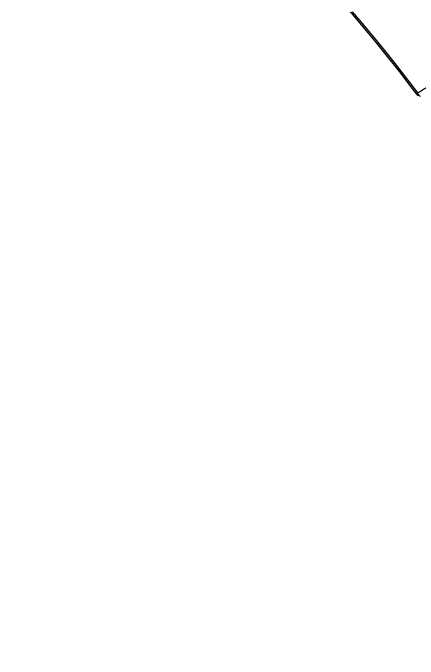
# Model space of a CAD drawing. Header units: millimetres. Extents: x -6523 to 7556, y -5559 to 6101.
# Drawn here: x -2072.3 to -1828.2, y 2351.4 to 2740.5 of the extents above; entities that cross this region are included whole.
import ezdxf

# ---------------------------------------------------------------- set-up
doc = ezdxf.new("R2010")
doc.units = ezdxf.units.MM
doc.layers.add('DIKOM_ОБЪЕКТ', color=7, linetype='Continuous')
doc.layers.add('DIKOM_РАЗМЕР_ЗОНА', color=7, linetype='Continuous')
doc.styles.add('style1', font='arial.ttf', dxfattribs={"width": 0.8})
doc.dimstyles.new('1-50', dxfattribs={"dimtxt": 300, "dimasz": 200, "dimexe": 100, "dimexo": 0, "dimgap": 100, "dimtad": 1, "dimtxsty": 'style1', "dimcen": 200, "dimclrd": 7, "dimclre": 7, "dimclrt": 7, "dimadec": 1, "dimazin": 2, "dimtfac": 1, "dimtmove": 0, "dimatfit": 2, "dimfxl": 0, "dimlwd": 25, "dimlwe": 18, "dimarcsym": 0})

# ---------------------------------------------------------------- blocks, each defined once
blk = doc.blocks.new('*D13')
at = {"layer": 'Defpoints', "color": 0, "transparency": 16777216}
for p in [(-2358.18, 6101.03), (4341.71, -4605.15), (7455.88, -4605.15)]:
    blk.add_point(p, dxfattribs=at)
at = {"layer": 'DIKOM_РАЗМЕР_ЗОНА', "color": 7, "lineweight": 18, "transparency": 16777216}
for p, q in [((-2358.18, 6101.03), (7555.88, 6101.03)), ((4341.71, -4605.15), (7555.88, -4605.15))]:
    blk.add_line(p, q, dxfattribs=at)
at = {"layer": 'DIKOM_РАЗМЕР_ЗОНА', "color": 7, "lineweight": 25, "transparency": 16777216}
blk.add_line((7455.88, 5701.03), (7455.88, -4205.15), dxfattribs=at)
at = {"layer": 'DIKOM_РАЗМЕР_ЗОНА', "color": 7, "transparency": 16777216}
for points in [[(7389.22, 5701.03), (7522.55, 5701.03), (7455.88, 6101.03)], [(7389.22, -4205.15), (7522.55, -4205.15), (7455.88, -4605.15)]]:
    blk.add_solid(points, dxfattribs=at)
at = {"layer": 'DIKOM_РАЗМЕР_ЗОНА', "color": 7, "transparency": 16777216, "insert": (7222.71, 375.61), "char_height": 300, "attachment_point": 5, "rotation": 90, "style": 'style1'}
blk.add_mtext('10700', dxfattribs=at)

msp = doc.modelspace()

# ---------------------------------------------------------------- linework, layer by layer
at = {"layer": 'DIKOM_ОБЪЕКТ', "color": 7, "linetype": 'Continuous', "lineweight": 15}
msp.add_line((-1828.213, 2690.623), (-1828.176, 2690.576), dxfattribs=at)
at = {"layer": 'DIKOM_ОБЪЕКТ', "color": 7, "linetype": 'Continuous', "lineweight": 15, "flags": 128}
for points in [[(-1828.961, 2691.585), (-1833.651, 2697.764), (-1838.409, 2703.926), (-1843.234, 2710.071), (-1848.125, 2716.197), (-1853.081, 2722.302), (-1858.1, 2728.385), (-1863.182, 2734.446), (-1868.327, 2740.482)], [(-1867.867, 2741.143), (-1862.727, 2735.111), (-1857.648, 2729.055), (-1852.632, 2722.976), (-1847.68, 2716.875), (-1842.793, 2710.754), (-1837.971, 2704.614), (-1833.216, 2698.456), (-1828.53, 2692.281)], [(-1828.961, 2691.585), (-1828.982, 2691.632), (-1828.981, 2691.694), (-1828.956, 2691.771), (-1828.908, 2691.86), (-1828.84, 2691.958), (-1828.752, 2692.063), (-1828.648, 2692.172), (-1828.53, 2692.281)]]:
    msp.add_lwpolyline(points, dxfattribs=at)
at = {"layer": 'DIKOM_ОБЪЕКТ', "color": 7, "linetype": 'Continuous', "lineweight": 15}
for points, knots in [([(-1868.327, 2740.482), (-1868.328, 2740.484), (-1868.397, 2740.567), (-1868.536, 2740.725), (-1868.673, 2740.886), (-1868.753, 2740.979), (-1868.768, 2740.997), (-1868.771, 2741.002)], [0, 0, 0, 0, 0.00720967, 0.35957597, 0.71249176, 0.92960918, 1, 1, 1, 1]), ([(-1828.53, 2692.281), (-1826.91, 2693.273), (-1823.93, 2695.099), (-1819.929, 2697.842), (-1815.92, 2700.794), (-1813.498, 2702.867), (-1812.087, 2704.075)], [0, 0, 0, 0, 0.25807967, 0.47500288, 0.69407294, 1, 1, 1, 1]), ([(-1828.213, 2690.623), (-1828.217, 2690.627), (-1828.245, 2690.66), (-1828.324, 2690.757), (-1828.462, 2690.932), (-1828.622, 2691.14), (-1828.787, 2691.355), (-1828.907, 2691.513), (-1828.961, 2691.585)], [0, 0, 0, 0, 0.0339869, 0.2522726, 0.4705381, 0.5979887, 0.8192978, 1, 1, 1, 1]), ([(-1828.53, 2692.281), (-1828.434, 2692.131), (-1828.22, 2691.795), (-1827.904, 2691.358), (-1827.581, 2690.946), (-1827.286, 2690.609), (-1827.093, 2690.434), (-1827.016, 2690.381), (-1827.005, 2690.374)], [0, 0, 0, 0, 0.1805087, 0.4029295, 0.5309963, 0.7496163, 0.9663928, 1, 1, 1, 1])]:
    msp.add_open_spline(points, degree=3, knots=knots, dxfattribs=at)

# ---------------------------------------------------------------- dimensions: what is measured, and where the dimension line sits
at = {"layer": 'DIKOM_РАЗМЕР_ЗОНА'}
dim = msp.add_linear_dim(base=(7455.882, -4605.145), p1=(-2358.182, 6101.03), p2=(4341.706, -4605.145), angle=90, text='10700', dimstyle='1-50', override={"dimasz": 400, "dimgap": 80}, dxfattribs=at)
dim.commit()
dim.dimension.update_dxf_attribs({"geometry": '*D13', "text_midpoint": (7455.882, 375.606), "dimtype": 160})

doc.saveas('drawing.dxf')
